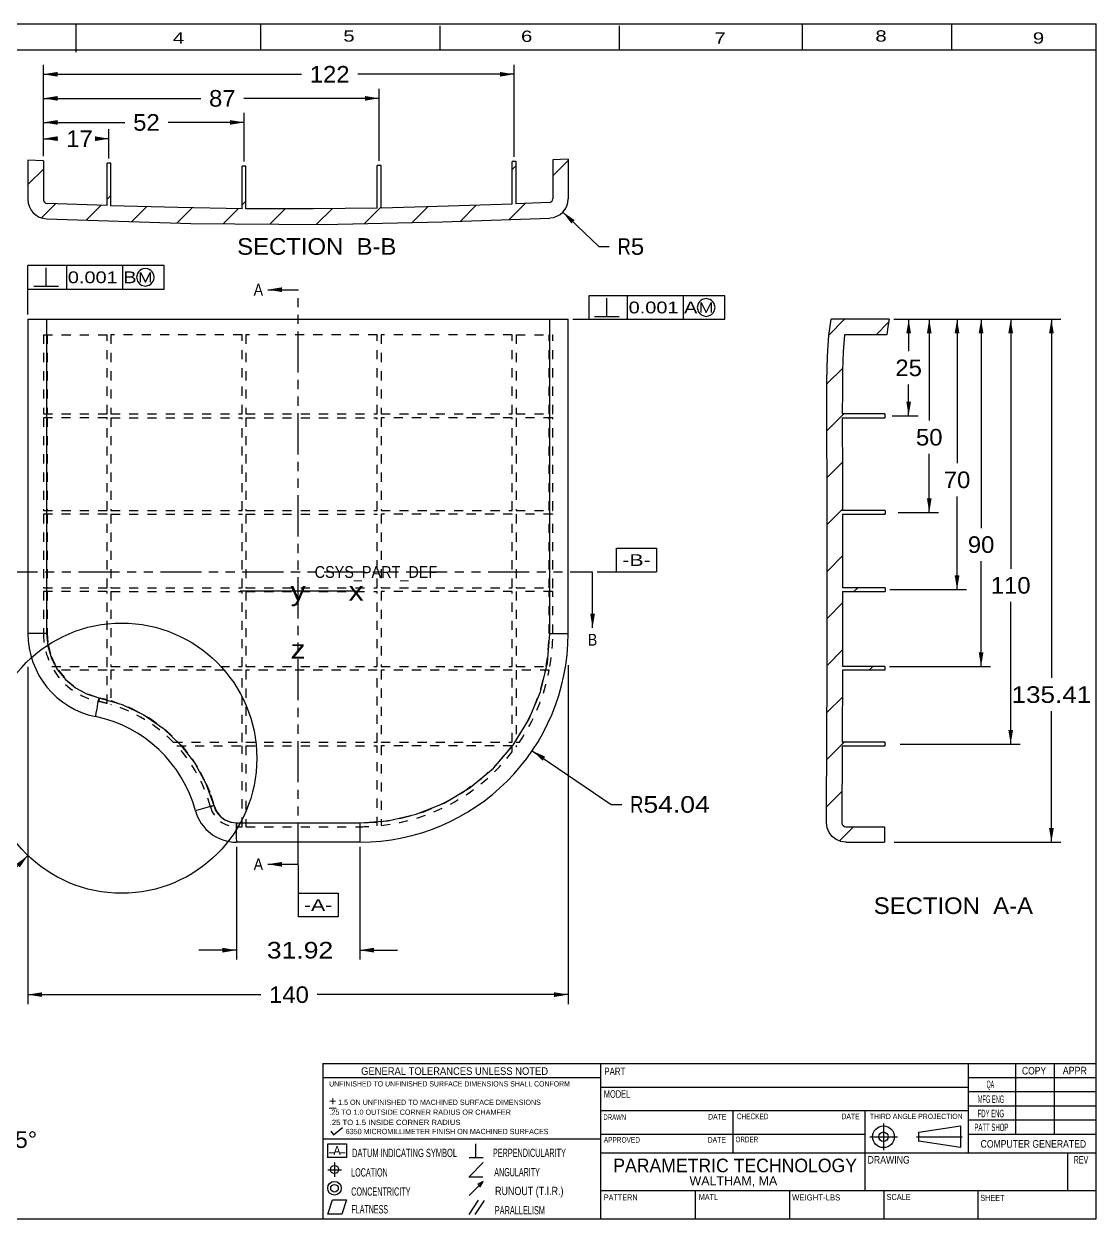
# Model space of a CAD drawing. Extents: x 0.1 to 21.5, y 0.8 to 16.6.
# Drawn here: x 7.28 to 21.51, y 0.75 to 16.59 of the extents above; entities that cross this region are included whole.
import ezdxf
from ezdxf.enums import TextEntityAlignment as Align

# ---------------------------------------------------------------- set-up
doc = ezdxf.new("R2010")
doc.units = 0
doc.header["$LTSCALE"] = 1.21
doc.linetypes.add('HIDDEN', pattern=[0.2, 0.1, -0.1])
doc.linetypes.add('PHANTOM', pattern=[0.8, 0.45, -0.05, 0.1, -0.05, 0.1, -0.05])
doc.layers.get('0').update_dxf_attribs({"linetype": 'CONTINUOUS'})
doc.layers.add('DEFAULT_2', color=7, linetype='HIDDEN')
doc.layers.add('DEFAULT_3', color=7, linetype='PHANTOM')
doc.dimstyles.get("Standard").update_dxf_attribs({"dimtxt": 2.5, "dimasz": 2.5, "dimexe": 1.25, "dimexo": 0.625, "dimtad": 1, "dimcen": 2.5, "dimazin": 3, "dimtfac": 1, "dimtmove": 0, "dimatfit": 3})

# ---------------------------------------------------------------- blocks, each defined once
blk = doc.blocks.new('*TEXT1')
at = {"color": 6, "linetype": 'BYBLOCK'}
blk.add_text('GENERAL TOLERANCES UNLESS NOTED', height=0.1, dxfattribs=at).set_placement((11.757, 2.662), (14.237, 2.662), align=Align.FIT)
blk = doc.blocks.new('*TEXT2')
at = {"color": 6, "linetype": 'BYBLOCK'}
blk.add_text('UNFINISHED TO UNFINISHED SURFACE DIMENSIONS SHALL CONFORM', height=0.07, dxfattribs=at).set_placement((11.334, 2.508), (14.526, 2.508), align=Align.FIT)
blk = doc.blocks.new('*TEXT3')
at = {"color": 6, "linetype": 'BYBLOCK'}
blk.add_text('+', height=0.12, dxfattribs=at).set_placement((11.333, 2.256), (11.429, 2.256), align=Align.FIT)
blk = doc.blocks.new('*TEXT4')
at = {"color": 6, "linetype": 'BYBLOCK'}
blk.add_text('_', height=0.12, dxfattribs=at).set_placement((11.332, 2.249), (11.428, 2.249), align=Align.FIT)
blk = doc.blocks.new('*TEXT5')
at = {"color": 6, "linetype": 'BYBLOCK'}
blk.add_text('1.5 ON UNFINISHED TO MACHINED SURFACE DIMENSIONS', height=0.07, dxfattribs=at).set_placement((11.453, 2.263), (14.141, 2.263), align=Align.FIT)
blk = doc.blocks.new('*TEXT6')
at = {"color": 6, "linetype": 'BYBLOCK'}
blk.add_text('.25 TO 1.0 OUTSIDE CORNER RADIUS OR CHAMFER', height=0.07, dxfattribs=at).set_placement((11.336, 2.132), (13.744, 2.132), align=Align.FIT)
blk = doc.blocks.new('*TEXT7')
at = {"color": 6, "linetype": 'BYBLOCK'}
blk.add_text('.25 TO 1.5 INSIDE CORNER RADIUS', height=0.07, dxfattribs=at).set_placement((11.34, 1.997), (13.076, 1.997), align=Align.FIT)
blk = doc.blocks.new('*TEXT8')
at = {"color": 6, "linetype": 'BYBLOCK'}
blk.add_text('6350 MICROMILLIMETER FINISH ON MACHINED SURFACES', height=0.07, dxfattribs=at).set_placement((11.554, 1.876), (14.242, 1.876), align=Align.FIT)
blk = doc.blocks.new('*TEXT9')
at = {"color": 6, "linetype": 'BYBLOCK'}
blk.add_text('DATUM INDICATING SYMBOL', height=0.11, dxfattribs=at).set_placement((11.637, 1.572), (13.029, 1.572), align=Align.FIT)
blk = doc.blocks.new('*TEXT10')
at = {"color": 6, "linetype": 'BYBLOCK'}
blk.add_text('LOCATION', height=0.11, dxfattribs=at).set_placement((11.626, 1.314), (12.11, 1.314), align=Align.FIT)
blk = doc.blocks.new('*TEXT11')
at = {"color": 6, "linetype": 'BYBLOCK'}
blk.add_text('CONCENTRICITY', height=0.11, dxfattribs=at).set_placement((11.626, 1.06), (12.412, 1.06), align=Align.FIT)
blk = doc.blocks.new('*TEXT12')
at = {"color": 6, "linetype": 'BYBLOCK'}
blk.add_text('FLATNESS', height=0.11, dxfattribs=at).set_placement((11.63, 0.825), (12.114, 0.825), align=Align.FIT)
blk = doc.blocks.new('*TEXT13')
at = {"color": 6, "linetype": 'BYBLOCK'}
blk.add_text('A', height=0.12, dxfattribs=at).set_placement((11.39, 1.599), (11.486, 1.599), align=Align.FIT)
blk = doc.blocks.new('*TEXT14')
at = {"color": 6, "linetype": 'BYBLOCK'}
blk.add_text('-', height=0.12, dxfattribs=at).set_placement((11.318, 1.58), (11.414, 1.58), align=Align.FIT)
blk = doc.blocks.new('*TEXT15')
at = {"color": 6, "linetype": 'BYBLOCK'}
blk.add_text('-', height=0.12, dxfattribs=at).set_placement((11.466, 1.58), (11.562, 1.58), align=Align.FIT)
blk = doc.blocks.new('*TEXT16')
at = {"color": 6, "linetype": 'BYBLOCK'}
blk.add_text('PERPENDICULARITY', height=0.11, dxfattribs=at).set_placement((13.505, 1.573), (14.473, 1.573), align=Align.FIT)
blk = doc.blocks.new('*TEXT17')
at = {"color": 6, "linetype": 'BYBLOCK'}
blk.add_text('ANGULARITY', height=0.11, dxfattribs=at).set_placement((13.523, 1.317), (14.128, 1.317), align=Align.FIT)
blk = doc.blocks.new('*TEXT18')
at = {"color": 6, "linetype": 'BYBLOCK'}
blk.add_text('RUNOUT (T.I.R.)', height=0.11, dxfattribs=at).set_placement((13.534, 1.068), (14.441, 1.068), align=Align.FIT)
blk = doc.blocks.new('*TEXT19')
at = {"color": 6, "linetype": 'BYBLOCK'}
blk.add_text('PARALLELISM', height=0.11, dxfattribs=at).set_placement((13.53, 0.812), (14.196, 0.812), align=Align.FIT)
blk = doc.blocks.new('*TEXT20')
at = {"color": 4, "linetype": 'BYBLOCK'}
blk.add_text('PART', height=0.1, dxfattribs=at).set_placement((14.982, 2.658), (15.262, 2.658), align=Align.FIT)
blk = doc.blocks.new('*TEXT21')
at = {"color": 4, "linetype": 'BYBLOCK'}
blk.add_text('MODEL', height=0.1, dxfattribs=at).set_placement((14.976, 2.358), (15.326, 2.358), align=Align.FIT)
blk = doc.blocks.new('*TEXT22')
at = {"color": 4, "linetype": 'BYBLOCK'}
blk.add_text('DRAWN', height=0.075, dxfattribs=at).set_placement((14.971, 2.063), (15.271, 2.063), align=Align.FIT)
blk = doc.blocks.new('*TEXT23')
at = {"color": 4, "linetype": 'BYBLOCK'}
blk.add_text('DATE', height=0.075, dxfattribs=at).set_placement((16.36, 2.069), (16.6, 2.069), align=Align.FIT)
blk = doc.blocks.new('*TEXT24')
at = {"color": 4, "linetype": 'BYBLOCK'}
blk.add_text('CHECKED', height=0.075, dxfattribs=at).set_placement((16.74, 2.074), (17.16, 2.074), align=Align.FIT)
blk = doc.blocks.new('*TEXT25')
at = {"color": 4, "linetype": 'BYBLOCK'}
blk.add_text('APPROVED', height=0.075, dxfattribs=at).set_placement((14.976, 1.763), (15.456, 1.763), align=Align.FIT)
blk = doc.blocks.new('*TEXT26')
at = {"color": 4, "linetype": 'BYBLOCK'}
blk.add_text('DATE', height=0.075, dxfattribs=at).set_placement((16.354, 1.763), (16.594, 1.763), align=Align.FIT)
blk = doc.blocks.new('*TEXT27')
at = {"color": 4, "linetype": 'BYBLOCK'}
blk.add_text('ORDER', height=0.075, dxfattribs=at).set_placement((16.723, 1.768), (17.023, 1.768), align=Align.FIT)
blk = doc.blocks.new('*TEXT28')
at = {"color": 4, "linetype": 'BYBLOCK'}
blk.add_text('DATE', height=0.075, dxfattribs=at).set_placement((18.129, 2.074), (18.369, 2.074), align=Align.FIT)
blk = doc.blocks.new('*TEXT29')
at = {"color": 4, "linetype": 'BYBLOCK'}
blk.add_text('PATTERN', height=0.08, dxfattribs=at).set_placement((14.976, 0.997), (15.424, 0.997), align=Align.FIT)
blk = doc.blocks.new('*TEXT30')
at = {"color": 4, "linetype": 'BYBLOCK'}
blk.add_text('MATL', height=0.08, dxfattribs=at).set_placement((16.235, 1.003), (16.491, 1.003), align=Align.FIT)
blk = doc.blocks.new('*TEXT31')
at = {"color": 4, "linetype": 'BYBLOCK'}
blk.add_text('WEIGHT-LBS', height=0.08, dxfattribs=at).set_placement((17.472, 0.997), (18.112, 0.997), align=Align.FIT)
blk = doc.blocks.new('*TEXT32')
at = {"color": 4, "linetype": 'BYBLOCK'}
blk.add_text('QA', height=0.1, dxfattribs=at).set_placement((20.053, 2.486), (20.153, 2.486), align=Align.FIT)
blk = doc.blocks.new('*TEXT33')
at = {"color": 4, "linetype": 'BYBLOCK'}
blk.add_text('PATT SHOP', height=0.1, dxfattribs=at).set_placement((19.891, 1.916), (20.341, 1.916), align=Align.FIT)
blk = doc.blocks.new('*TEXT34')
at = {"color": 4, "linetype": 'BYBLOCK'}
blk.add_text('THIRD ANGLE PROJECTION', height=0.07, dxfattribs=at).set_placement((18.503, 2.077), (19.735, 2.077), align=Align.FIT)
blk = doc.blocks.new('*TEXT35')
at = {"color": 4, "linetype": 'BYBLOCK'}
blk.add_text('DRAWING', height=0.1, dxfattribs=at).set_placement((18.474, 1.486), (19.034, 1.486), align=Align.FIT)
blk = doc.blocks.new('*TEXT36')
at = {"color": 4, "linetype": 'BYBLOCK'}
blk.add_text('REV', height=0.1, dxfattribs=at).set_placement((21.207, 1.486), (21.402, 1.486), align=Align.FIT)
blk = doc.blocks.new('*TEXT37')
at = {"color": 4, "linetype": 'BYBLOCK'}
blk.add_text('SCALE', height=0.08, dxfattribs=at).set_placement((18.726, 1.003), (19.046, 1.003), align=Align.FIT)
blk = doc.blocks.new('*TEXT38')
at = {"color": 4, "linetype": 'BYBLOCK'}
blk.add_text('SHEET', height=0.08, dxfattribs=at).set_placement((19.97, 0.991), (20.29, 0.991), align=Align.FIT)
blk = doc.blocks.new('*TEXT39')
at = {"color": 4, "linetype": 'BYBLOCK'}
blk.add_text('MFG ENG', height=0.1, dxfattribs=at).set_placement((19.936, 2.289), (20.286, 2.289), align=Align.FIT)
blk = doc.blocks.new('*TEXT40')
at = {"color": 4, "linetype": 'BYBLOCK'}
blk.add_text('FDY ENG', height=0.1, dxfattribs=at).set_placement((19.934, 2.1), (20.284, 2.1), align=Align.FIT)
blk = doc.blocks.new('*TEXT41')
at = {"color": 4, "linetype": 'BYBLOCK'}
blk.add_text('COPY', height=0.1, dxfattribs=at).set_placement((20.522, 2.667), (20.842, 2.667), align=Align.FIT)
blk = doc.blocks.new('*TEXT42')
at = {"color": 4, "linetype": 'BYBLOCK'}
blk.add_text('APPR', height=0.1, dxfattribs=at).set_placement((21.063, 2.669), (21.383, 2.669), align=Align.FIT)
blk = doc.blocks.new('*TEXT43')
at = {"color": 4, "linetype": 'BYBLOCK'}
blk.add_text('COMPUTER GENERATED', height=0.1, dxfattribs=at).set_placement((19.973, 1.697), (21.373, 1.697), align=Align.FIT)
blk = doc.blocks.new('*TEXT44')
at = {"color": 4, "linetype": 'BYBLOCK'}
blk.add_text('PARAMETRIC TECHNOLOGY', height=0.18, dxfattribs=at).set_placement((15.101, 1.371), (18.334, 1.371), align=Align.FIT)
blk = doc.blocks.new('*TEXT45')
at = {"color": 4, "linetype": 'BYBLOCK'}
blk.add_text('WALTHAM, MA', height=0.12, dxfattribs=at).set_placement((16.113, 1.198), (17.276, 1.198), align=Align.FIT)
blk = doc.blocks.new('*TEXT56')
at = {"color": 2, "linetype": 'BYBLOCK'}
blk.add_text('4', height=0.15, dxfattribs=at).set_placement((9.26, 16.33), (9.41, 16.33), align=Align.FIT)
blk = doc.blocks.new('*TEXT57')
at = {"color": 2, "linetype": 'BYBLOCK'}
blk.add_text('5', height=0.15, dxfattribs=at).set_placement((11.521, 16.357), (11.671, 16.357), align=Align.FIT)
blk = doc.blocks.new('*TEXT58')
at = {"color": 2, "linetype": 'BYBLOCK'}
blk.add_text('6', height=0.15, dxfattribs=at).set_placement((13.878, 16.353), (14.028, 16.353), align=Align.FIT)
blk = doc.blocks.new('*TEXT59')
at = {"color": 2, "linetype": 'BYBLOCK'}
blk.add_text('7', height=0.15, dxfattribs=at).set_placement((16.444, 16.33), (16.594, 16.33), align=Align.FIT)
blk = doc.blocks.new('*TEXT60')
at = {"color": 2, "linetype": 'BYBLOCK'}
blk.add_text('8', height=0.15, dxfattribs=at).set_placement((18.578, 16.357), (18.728, 16.357), align=Align.FIT)
blk = doc.blocks.new('*TEXT61')
at = {"color": 2, "linetype": 'BYBLOCK'}
blk.add_text('9', height=0.15, dxfattribs=at).set_placement((20.666, 16.33), (20.816, 16.33), align=Align.FIT)
blk = doc.blocks.new('*TEXT62')
at = {"color": 2, "linetype": 'BYBLOCK'}
blk.add_text('-A-', height=0.1562, dxfattribs=at).set_placement((10.999, 4.834), (11.374, 4.834), align=Align.FIT)
blk = doc.blocks.new('*TEXT63')
at = {"linetype": 'BYBLOCK'}
blk.add_text('x', height=0.249, dxfattribs=at).set_placement((11.592, 8.948), (11.791, 8.948), align=Align.FIT)
blk = doc.blocks.new('*TEXT64')
at = {"linetype": 'BYBLOCK'}
blk.add_text('y', height=0.249, dxfattribs=at).set_placement((10.822, 8.948), (11.021, 8.948), align=Align.FIT)
blk = doc.blocks.new('*TEXT65')
at = {"linetype": 'BYBLOCK'}
blk.add_text('z', height=0.249, dxfattribs=at).set_placement((10.822, 8.178), (11.021, 8.178), align=Align.FIT)
blk = doc.blocks.new('*TEXT66')
at = {"linetype": 'BYBLOCK'}
blk.add_text('CSYS_PART_DEF', height=0.15625, dxfattribs=at).set_placement((11.141, 9.249), (12.766, 9.249), align=Align.FIT)
blk = doc.blocks.new('*TEXT67')
at = {"color": 2, "linetype": 'BYBLOCK'}
blk.add_text('-B-', height=0.1562, dxfattribs=at).set_placement((15.222, 9.407), (15.597, 9.407), align=Align.FIT)
blk = doc.blocks.new('*TEXT69')
at = {"linetype": 'BYBLOCK'}
blk.add_text('B', height=0.156, dxfattribs=at).set_placement((14.764, 8.351), (14.889, 8.351), align=Align.FIT)
blk = doc.blocks.new('*TEXT70')
at = {"linetype": 'BYBLOCK'}
blk.add_text('A', height=0.156, dxfattribs=at).set_placement((10.332, 5.375), (10.457, 5.375), align=Align.FIT)
blk = doc.blocks.new('*TEXT71')
at = {"linetype": 'BYBLOCK'}
blk.add_text('A', height=0.156, dxfattribs=at).set_placement((10.332, 12.991), (10.457, 12.991), align=Align.FIT)
blk = doc.blocks.new('*D71')
at = {"color": 2, "linetype": 'BYBLOCK'}
for p, q in [((14.504, 8.094), (14.504, 3.6)), ((7.339, 8.07), (7.339, 3.6)), ((7.339, 3.725), (10.426, 3.725)), ((14.504, 3.725), (11.174, 3.725))]:
    blk.add_line(p, q, dxfattribs=at)
for points in [[(7.526, 3.694), (7.526, 3.757), (7.339, 3.725)], [(14.316, 3.757), (14.316, 3.694), (14.504, 3.725)]]:
    blk.add_solid(points, dxfattribs=at)
blk.add_text('140', height=0.22, dxfattribs=at).set_placement((10.536, 3.615), (11.064, 3.615), align=Align.FIT)
blk = doc.blocks.new('*D72')
at = {"color": 2, "linetype": 'BYBLOCK'}
for p, q in [((19.836, 12.676), (21.037, 12.676)), ((20.912, 12.676), (20.912, 7.922)), ((20.912, 5.746), (20.912, 7.482)), ((18.826, 5.746), (21.037, 5.746))]:
    blk.add_line(p, q, dxfattribs=at)
for points in [[(20.881, 12.489), (20.944, 12.489), (20.912, 12.676)], [(20.944, 5.933), (20.881, 5.933), (20.912, 5.746)]]:
    blk.add_solid(points, dxfattribs=at)
blk.add_text('135.41', height=0.22, dxfattribs=at).set_placement((20.384, 7.592), (21.44, 7.592), align=Align.FIT)
blk = doc.blocks.new('*D73')
at = {"color": 2, "linetype": 'BYBLOCK'}
for p, q in [((14.433, 14.098), (14.909, 13.641)), ((14.909, 13.641), (15.049, 13.641))]:
    blk.add_line(p, q, dxfattribs=at)
blk.add_solid([(14.546, 13.945), (14.59, 13.99), (14.433, 14.098)], dxfattribs=at)
for s, p, p2 in [('R', (15.159, 13.531), (15.335, 13.531)), ('5', (15.335, 13.531), (15.511, 13.531))]:
    blk.add_text(s, height=0.22, dxfattribs=at).set_placement(p, p2, align=Align.FIT)
blk = doc.blocks.new('*D74')
at = {"color": 2, "linetype": 'BYBLOCK'}
for p, q in [((18.981, 12.676), (19.144, 12.676)), ((19.019, 12.676), (19.019, 12.253)), ((19.019, 11.397), (19.019, 11.813)), ((18.801, 11.397), (19.144, 11.397))]:
    blk.add_line(p, q, dxfattribs=at)
for points in [[(18.988, 12.489), (19.05, 12.489), (19.019, 12.676)], [(19.05, 11.584), (18.988, 11.584), (19.019, 11.397)]]:
    blk.add_solid(points, dxfattribs=at)
blk.add_text('25', height=0.22, dxfattribs=at).set_placement((18.843, 11.923), (19.195, 11.923), align=Align.FIT)
blk = doc.blocks.new('*D75')
at = {"color": 2, "linetype": 'BYBLOCK'}
for p, q in [((18.98, 12.676), (19.417, 12.676)), ((19.292, 12.676), (19.292, 11.333)), ((19.292, 10.117), (19.292, 10.893)), ((18.882, 10.117), (19.417, 10.117))]:
    blk.add_line(p, q, dxfattribs=at)
for points in [[(19.261, 12.489), (19.324, 12.489), (19.292, 12.676)], [(19.324, 10.305), (19.261, 10.305), (19.292, 10.117)]]:
    blk.add_solid(points, dxfattribs=at)
blk.add_text('50', height=0.22, dxfattribs=at).set_placement((19.116, 11.003), (19.468, 11.003), align=Align.FIT)
blk = doc.blocks.new('*D76')
at = {"color": 2, "linetype": 'BYBLOCK'}
for p, q in [((18.957, 12.676), (20.497, 12.676)), ((20.372, 12.676), (20.372, 9.37)), ((20.372, 7.047), (20.372, 8.93)), ((18.908, 7.047), (20.497, 7.047))]:
    blk.add_line(p, q, dxfattribs=at)
for points in [[(20.341, 12.489), (20.404, 12.489), (20.372, 12.676)], [(20.404, 7.234), (20.341, 7.234), (20.372, 7.047)]]:
    blk.add_solid(points, dxfattribs=at)
blk.add_text('110', height=0.22, dxfattribs=at).set_placement((20.108, 9.04), (20.636, 9.04), align=Align.FIT)
blk = doc.blocks.new('*D77')
at = {"color": 2, "linetype": 'BYBLOCK'}
for p, q in [((14.026, 6.958), (15.075, 6.246)), ((15.075, 6.246), (15.215, 6.246))]:
    blk.add_line(p, q, dxfattribs=at)
blk.add_solid([(14.164, 6.827), (14.199, 6.879), (14.026, 6.958)], dxfattribs=at)
for s, p, p2 in [('R', (15.325, 6.136), (15.501, 6.136)), ('54.04', (15.501, 6.136), (16.381, 6.136))]:
    blk.add_text(s, height=0.22, dxfattribs=at).set_placement(p, p2, align=Align.FIT)
blk = doc.blocks.new('*D78')
at = {"color": 2, "linetype": 'BYBLOCK'}
for p, q in [((10.104, 5.683), (10.104, 4.189)), ((11.738, 5.683), (11.738, 4.189)), ((10.104, 4.314), (9.604, 4.314)), ((11.738, 4.314), (12.238, 4.314))]:
    blk.add_line(p, q, dxfattribs=at)
for points in [[(9.917, 4.346), (9.917, 4.283), (10.104, 4.314)], [(11.926, 4.283), (11.926, 4.346), (11.738, 4.314)]]:
    blk.add_solid(points, dxfattribs=at)
blk.add_text('31.92', height=0.22, dxfattribs=at).set_placement((10.507, 4.204), (11.387, 4.204), align=Align.FIT)
blk = doc.blocks.new('*D82')
at = {"color": 2, "linetype": 'BYBLOCK'}
for p, q in [((18.822, 12.676), (19.786, 12.676)), ((19.661, 12.676), (19.661, 10.769)), ((19.661, 9.094), (19.661, 10.329)), ((18.769, 9.094), (19.786, 9.094))]:
    blk.add_line(p, q, dxfattribs=at)
for points in [[(19.629, 12.489), (19.692, 12.489), (19.661, 12.676)], [(19.692, 9.281), (19.629, 9.281), (19.661, 9.094)]]:
    blk.add_solid(points, dxfattribs=at)
blk.add_text('70', height=0.22, dxfattribs=at).set_placement((19.485, 10.439), (19.837, 10.439), align=Align.FIT)
blk = doc.blocks.new('*D83')
at = {"color": 2, "linetype": 'BYBLOCK'}
for p, q in [((18.822, 12.676), (20.105, 12.676)), ((19.98, 12.676), (19.98, 9.91)), ((19.98, 8.075), (19.98, 9.47)), ((18.767, 8.075), (20.105, 8.075))]:
    blk.add_line(p, q, dxfattribs=at)
for points in [[(19.948, 12.489), (20.011, 12.489), (19.98, 12.676)], [(20.011, 8.262), (19.948, 8.262), (19.98, 8.075)]]:
    blk.add_solid(points, dxfattribs=at)
blk.add_text('90', height=0.22, dxfattribs=at).set_placement((19.804, 9.58), (20.156, 9.58), align=Align.FIT)
blk = doc.blocks.new('*D84')
at = {"color": 2, "linetype": 'BYBLOCK'}
for p, q in [((7.543, 14.84), (7.543, 15.195)), ((7.543, 15.07), (7.736, 15.07)), ((8.413, 15.07), (8.308, 15.07)), ((8.413, 14.808), (8.413, 15.195))]:
    blk.add_line(p, q, dxfattribs=at)
for points in [[(7.731, 15.039), (7.731, 15.102), (7.543, 15.07)], [(8.226, 15.102), (8.226, 15.039), (8.413, 15.07)]]:
    blk.add_solid(points, dxfattribs=at)
blk.add_text('17', height=0.22, dxfattribs=at).set_placement((7.846, 14.96), (8.198, 14.96), align=Align.FIT)
blk = doc.blocks.new('*D85')
at = {"color": 2, "linetype": 'BYBLOCK'}
for p, q in [((7.543, 14.84), (7.543, 15.411)), ((10.205, 14.767), (10.205, 15.411)), ((7.543, 15.286), (8.624, 15.286)), ((10.205, 15.286), (9.196, 15.286))]:
    blk.add_line(p, q, dxfattribs=at)
for points in [[(7.731, 15.255), (7.731, 15.317), (7.543, 15.286)], [(10.017, 15.317), (10.017, 15.255), (10.205, 15.286)]]:
    blk.add_solid(points, dxfattribs=at)
blk.add_text('52', height=0.22, dxfattribs=at).set_placement((8.734, 15.176), (9.086, 15.176), align=Align.FIT)
blk = doc.blocks.new('*D86')
at = {"color": 2, "linetype": 'BYBLOCK'}
for p, q in [((7.543, 14.84), (7.543, 15.73)), ((11.996, 14.776), (11.996, 15.73)), ((7.543, 15.605), (9.63, 15.605)), ((11.996, 15.605), (10.202, 15.605))]:
    blk.add_line(p, q, dxfattribs=at)
for points in [[(7.731, 15.574), (7.731, 15.636), (7.543, 15.605)], [(11.808, 15.636), (11.808, 15.574), (11.996, 15.605)]]:
    blk.add_solid(points, dxfattribs=at)
blk.add_text('87', height=0.22, dxfattribs=at).set_placement((9.74, 15.495), (10.092, 15.495), align=Align.FIT)
blk = doc.blocks.new('*D87')
at = {"color": 2, "linetype": 'BYBLOCK'}
for p, q in [((7.543, 14.84), (7.543, 16.049)), ((13.787, 14.83), (13.787, 16.049)), ((7.543, 15.924), (10.966, 15.924)), ((13.787, 15.924), (11.714, 15.924))]:
    blk.add_line(p, q, dxfattribs=at)
for points in [[(7.731, 15.893), (7.731, 15.955), (7.543, 15.924)], [(13.6, 15.955), (13.6, 15.893), (13.787, 15.924)]]:
    blk.add_solid(points, dxfattribs=at)
blk.add_text('122', height=0.22, dxfattribs=at).set_placement((11.076, 15.814), (11.604, 15.814), align=Align.FIT)
blk = doc.blocks.new('*TEXT95')
at = {"color": 4, "linetype": 'BYBLOCK'}
blk.add_text('3. DRAFT ALL WALLS AS APPROPRIATE 5%%d', height=0.22, dxfattribs=at).set_placement((1.154, 1.693), (7.46, 1.693), align=Align.FIT)
blk = doc.blocks.new('*TEXT98')
at = {"color": 2, "linetype": 'BYBLOCK'}
for p, q in [((15.017, 12.715), (15.017, 12.956)), ((14.854, 12.715), (15.18, 12.715))]:
    blk.add_line(p, q, dxfattribs=at)
blk.add_text(' 0.001 A', height=0.1562, dxfattribs=at).set_placement((15.232, 12.755), (16.216, 12.755), align=Align.FIT)
blk = doc.blocks.new('*TEXT99')
at = {"color": 2, "linetype": 'BYBLOCK'}
for p, q in [((7.579, 13.116), (7.579, 13.357)), ((7.417, 13.116), (7.742, 13.116))]:
    blk.add_line(p, q, dxfattribs=at)
blk.add_text(' 0.001 B', height=0.1562, dxfattribs=at).set_placement((7.794, 13.155), (8.779, 13.155), align=Align.FIT)
blk = doc.blocks.new('*TEXT100')
at = {"color": 2, "linetype": 'BYBLOCK'}
blk.add_text('SECTION  ', height=0.22, dxfattribs=at).set_placement((10.113, 13.532), (11.697, 13.532), align=Align.FIT)
blk = doc.blocks.new('*TEXT101')
at = {"color": 2, "linetype": 'BYBLOCK'}
blk.add_text('B-B', height=0.22, dxfattribs=at).set_placement((11.697, 13.532), (12.225, 13.532), align=Align.FIT)
blk = doc.blocks.new('*TEXT102')
at = {"color": 2, "linetype": 'BYBLOCK'}
blk.add_text('SECTION  ', height=0.22, dxfattribs=at).set_placement((18.556, 4.794), (20.14, 4.794), align=Align.FIT)
blk = doc.blocks.new('*TEXT103')
at = {"color": 2, "linetype": 'BYBLOCK'}
blk.add_text('A-A', height=0.22, dxfattribs=at).set_placement((20.14, 4.794), (20.668, 4.794), align=Align.FIT)

msp = doc.modelspace()

# ---------------------------------------------------------------- linework, layer by layer
for p, q in [((0.093, 16.592), (21.505, 16.592)), ((7.977, 16.219), (7.977, 16.592)), ((10.426, 16.242), (10.426, 16.592)), ((12.805, 16.242), (12.805, 16.568)), ((15.184, 16.242), (15.184, 16.568)), ((17.61, 16.242), (17.61, 16.592)), ((19.593, 16.242), (19.593, 16.592)), ((21.5, 16.592), (21.5, 0.75)), ((0.093, 16.25), (21.5, 16.25)), ((7.339, 14.786), (7.339, 14.264)), ((7.543, 14.777), (7.339, 14.786)), ((7.543, 14.777), (7.543, 14.264)), ((8.388, 14.183), (8.388, 14.746)), ((8.439, 14.745), (8.388, 14.746)), ((8.439, 14.182), (8.439, 14.745)), ((13.813, 14.769), (13.762, 14.767)), ((13.762, 14.204), (13.762, 14.767)), ((13.813, 14.206), (13.813, 14.769)), ((14.504, 14.797), (14.299, 14.788)), ((14.299, 14.788), (14.299, 14.275)), ((14.504, 14.797), (14.504, 14.275)), ((10.23, 14.704), (10.179, 14.705)), ((10.179, 14.142), (10.179, 14.705)), ((10.23, 14.141), (10.23, 14.704)), ((12.022, 14.714), (11.97, 14.713)), ((11.97, 14.15), (11.97, 14.713)), ((12.022, 14.151), (12.022, 14.714)), ((14.25, 14.224), (13.813, 14.206)), ((10.519, 13.069), (10.921, 13.069)), ((7.339, 12.676), (7.339, 8.512)), ((7.339, 12.676), (14.504, 12.676)), ((7.585, 12.676), (7.584, 8.512)), ((14.259, 12.247), (14.259, 12.676)), ((14.504, 8.512), (14.504, 12.676)), ((18.76, 12.676), (17.992, 12.676)), ((18.73, 12.472), (18.169, 12.472)), ((14.259, 8.512), (14.259, 12.247)), ((18.702, 11.422), (18.139, 11.422)), ((18.702, 11.422), (18.702, 11.371)), ((18.139, 11.371), (18.141, 10.593)), ((18.139, 11.371), (18.702, 11.371)), ((18.141, 10.593), (18.143, 10.143)), ((18.706, 10.143), (18.143, 10.143)), ((18.706, 10.143), (18.706, 10.092)), ((18.143, 10.092), (18.143, 9.119)), ((18.143, 10.092), (18.706, 10.092)), ((14.827, 8.585), (14.827, 9.329)), ((18.143, 9.068), (18.142, 8.075)), ((18.706, 9.119), (18.143, 9.119)), ((18.143, 9.068), (18.706, 9.068)), ((18.706, 9.119), (18.706, 9.068)), ((7.35, 8.512), (7.339, 8.512)), ((7.584, 8.512), (7.35, 8.512)), ((18.142, 8.024), (18.139, 7.072)), ((18.705, 8.075), (18.142, 8.075)), ((18.705, 8.024), (18.142, 8.024)), ((18.705, 8.075), (18.705, 8.024)), ((8.279, 7.661), (8.263, 7.583)), ((18.138, 7.021), (18.134, 6.002)), ((18.138, 7.021), (18.701, 7.021)), ((18.702, 7.072), (18.139, 7.072)), ((18.702, 7.072), (18.701, 7.021)), ((9.728, 6.209), (9.607, 6.175)), ((9.804, 6.23), (9.728, 6.209)), ((10.101, 6.002), (11.742, 6.002)), ((10.101, 6.002), (10.102, 5.852)), ((18.185, 5.951), (18.697, 5.951)), ((18.697, 5.951), (18.698, 5.746)), ((11.738, 5.746), (10.104, 5.746)), ((18.185, 5.746), (18.698, 5.746)), ((10.519, 5.453), (10.921, 5.453)), ((11.25, 2.812), (21.5, 2.812)), ((11.25, 2.812), (11.25, 0.75)), ((14.938, 0.75), (14.938, 2.812)), ((19.812, 1.625), (19.812, 2.812)), ((20.438, 2.812), (20.438, 1.875)), ((20.95, 2.813), (20.95, 1.876)), ((11.25, 2.625), (14.938, 2.625)), ((19.812, 2.625), (21.5, 2.625)), ((14.938, 2.5), (19.812, 2.5)), ((21.5, 2.438), (19.812, 2.438)), ((19.812, 2.25), (21.5, 2.25)), ((14.938, 2.188), (19.812, 2.188)), ((16.686, 2.188), (16.686, 1.624)), ((18.438, 2.188), (18.438, 1.125)), ((21.5, 2.062), (19.812, 2.062)), ((11.355, 1.914), (11.389, 1.865)), ((11.389, 1.865), (11.509, 1.963)), ((18.684, 2.019), (18.684, 1.663)), ((19.155, 1.904), (19.707, 1.988)), ((19.155, 1.78), (19.155, 1.904)), ((19.708, 1.986), (19.708, 1.697)), ((11.25, 1.812), (14.938, 1.812)), ((11.314, 1.749), (11.562, 1.749)), ((11.314, 1.561), (11.314, 1.749)), ((11.562, 1.749), (11.562, 1.565)), ((13.278, 1.562), (13.278, 1.747)), ((14.938, 1.875), (18.438, 1.875)), ((18.502, 1.841), (18.869, 1.841)), ((19.121, 1.841), (19.73, 1.841)), ((19.708, 1.697), (19.155, 1.781)), ((19.812, 1.875), (21.5, 1.875)), ((21.5, 1.625), (14.938, 1.625)), ((21.125, 1.625), (21.125, 1.125)), ((11.562, 1.565), (11.314, 1.565)), ((11.404, 1.501), (11.404, 1.309)), ((13.189, 1.566), (13.374, 1.566)), ((13.189, 1.31), (13.374, 1.502)), ((11.314, 1.403), (11.498, 1.403)), ((13.185, 1.31), (13.37, 1.31)), ((13.189, 1.061), (13.374, 1.249)), ((13.374, 1.249), (13.303, 1.214)), ((13.303, 1.214), (13.338, 1.178)), ((13.338, 1.178), (13.374, 1.249)), ((21.5, 1.125), (14.938, 1.125)), ((16.188, 1.125), (16.188, 0.75)), ((17.438, 1.125), (17.438, 0.75)), ((18.688, 1.125), (18.688, 0.75)), ((19.938, 1.125), (19.938, 0.75)), ((11.314, 0.817), (11.378, 1.005)), ((11.378, 1.005), (11.562, 1.005)), ((11.562, 1.005), (11.502, 0.817)), ((13.189, 0.812), (13.313, 1)), ((13.271, 0.812), (13.395, 0.997)), ((11.502, 0.817), (11.314, 0.817)), ((21.5, 0.75), (0.093, 0.75))]:
    msp.add_line(p, q)
at = {"color": 2}
for p, q in [((14.504, 14.783), (14.299, 14.578)), ((7.543, 14.667), (7.339, 14.463)), ((13.813, 14.715), (13.762, 14.663)), ((8.439, 14.319), (8.388, 14.267)), ((7.706, 14.208), (7.518, 14.02)), ((8.307, 14.186), (8.112, 13.991)), ((8.911, 14.168), (8.715, 13.973)), ((9.518, 14.153), (9.318, 13.954)), ((10.13, 14.143), (9.932, 13.945)), ((10.23, 14.243), (10.179, 14.192)), ((10.749, 14.14), (10.55, 13.94)), ((11.374, 14.142), (11.167, 13.936)), ((12.022, 14.168), (11.8, 13.946)), ((12.643, 14.167), (12.435, 13.959)), ((13.285, 14.187), (13.074, 13.976)), ((13.931, 14.211), (13.72, 13.999)), ((7.339, 12.739), (7.339, 13.39)), ((9.143, 13.39), (7.339, 13.39)), ((7.853, 13.077), (7.853, 13.39)), ((8.595, 13.077), (8.595, 13.39)), ((9.143, 13.077), (9.143, 13.39)), ((7.339, 13.077), (9.143, 13.077)), ((14.776, 12.989), (14.776, 12.676)), ((16.581, 12.989), (14.776, 12.989)), ((15.29, 12.676), (15.29, 12.989)), ((16.033, 12.676), (16.033, 12.989)), ((16.581, 12.676), (16.581, 12.989)), ((14.566, 12.676), (16.581, 12.676)), ((17.963, 12.471), (18.169, 12.676)), ((18.586, 12.472), (18.753, 12.639)), ((17.936, 11.821), (18.144, 12.03)), ((17.934, 11.198), (18.159, 11.422)), ((17.937, 10.578), (18.141, 10.782)), ((17.938, 9.957), (18.143, 10.161)), ((18.695, 10.092), (18.706, 10.102)), ((15.144, 9.641), (15.676, 9.641)), ((15.144, 9.329), (15.144, 9.641)), ((15.676, 9.641), (15.676, 9.329)), ((17.939, 9.335), (18.143, 9.54)), ((14.889, 9.329), (15.676, 9.329)), ((11.691, 9.073), (10.151, 9.073)), ((18.294, 9.068), (18.345, 9.119)), ((17.938, 8.712), (18.143, 8.917)), ((17.937, 8.089), (18.142, 8.294)), ((18.494, 8.024), (18.545, 8.075)), ((17.935, 7.465), (18.141, 7.67)), ((17.933, 6.84), (18.165, 7.072)), ((17.93, 6.215), (18.136, 6.421)), ((18.1, 5.763), (18.288, 5.951)), ((7.339, 5.57), (6.59, 4.795)), ((10.921, 5.444), (10.921, 4.756)), ((10.921, 5.069), (11.452, 5.069)), ((11.452, 5.069), (11.452, 4.756)), ((11.452, 4.756), (10.921, 4.756))]:
    msp.add_line(p, q, dxfattribs=at)
for points in [[(8.388, 14.183), (7.993, 14.197), (7.592, 14.213)], [(10.179, 14.142), (9.326, 14.157), (8.439, 14.182)], [(11.97, 14.15), (11.121, 14.139), (10.23, 14.141)], [(13.762, 14.204), (12.918, 14.174), (12.022, 14.151)], [(7.584, 14.008), (9.499, 13.948), (11.25, 13.935), (12.837, 13.967), (14.259, 14.019)], [(17.929, 6.002), (17.935, 7.237), (17.937, 7.842), (17.938, 8.435), (17.939, 9.012), (17.939, 9.567), (17.938, 10.097), (17.937, 10.597), (17.935, 11.061), (17.934, 11.479), (17.936, 11.855), (17.944, 12.186), (17.962, 12.463), (17.992, 12.676)], [(18.76, 12.676), (18.743, 12.576), (18.73, 12.472)], [(18.169, 12.472), (18.152, 12.246), (18.143, 11.997), (18.14, 11.725), (18.139, 11.422)], [(7.584, 8.512), (7.601, 8.345), (7.649, 8.182), (7.729, 8.032), (7.836, 7.9), (7.967, 7.792), (8.116, 7.711), (8.279, 7.661)], [(11.742, 6.002), (12.113, 6.03), (12.488, 6.115), (12.857, 6.262), (13.203, 6.469), (13.511, 6.727), (13.773, 7.03), (13.983, 7.371), (14.136, 7.74), (14.228, 8.124), (14.259, 8.512)], [(14.259, 8.512), (14.492, 8.512), (14.504, 8.512)], [(8.279, 7.661), (8.586, 7.571), (8.875, 7.434), (9.137, 7.253), (9.363, 7.038), (9.551, 6.793), (9.699, 6.522), (9.804, 6.23)], [(8.263, 7.583), (8.25, 7.514), (8.24, 7.458), (8.235, 7.422), (8.236, 7.409)], [(9.804, 6.23), (9.828, 6.167), (9.865, 6.112), (9.914, 6.066), (9.971, 6.031), (10.035, 6.009), (10.101, 6.002)], [(9.607, 6.175), (9.573, 6.165), (9.561, 6.161)], [(11.742, 6.002), (11.742, 5.923), (11.741, 5.852), (11.74, 5.795), (11.739, 5.759), (11.738, 5.746)], [(18.185, 5.746), (18.12, 5.755), (18.057, 5.781), (18.004, 5.821), (17.964, 5.874), (17.938, 5.936), (17.929, 6.002)], [(18.134, 6.002), (18.138, 5.982), (18.149, 5.966), (18.166, 5.955), (18.185, 5.951)], [(10.102, 5.852), (10.102, 5.795), (10.103, 5.759), (10.104, 5.746)]]:
    msp.add_lwpolyline(points)
at = {"color": 2, "linetype": 'BYBLOCK'}
for points in [[(8.779, 13.233), (8.785, 13.201), (8.792, 13.181), (8.805, 13.162), (8.824, 13.142), (8.844, 13.129), (8.863, 13.123), (8.896, 13.116), (8.928, 13.123), (8.948, 13.129), (8.967, 13.142), (8.987, 13.162), (9, 13.181), (9.006, 13.201), (9.013, 13.233), (9.006, 13.266), (9, 13.285), (8.987, 13.305), (8.967, 13.324), (8.948, 13.337), (8.928, 13.344), (8.896, 13.35), (8.863, 13.344), (8.844, 13.337), (8.824, 13.324), (8.805, 13.305), (8.792, 13.285), (8.785, 13.266), (8.779, 13.233)], [(8.831, 13.168), (8.831, 13.298), (8.896, 13.168), (8.961, 13.298), (8.961, 13.168)], [(16.216, 12.833), (16.223, 12.8), (16.229, 12.781), (16.242, 12.761), (16.262, 12.742), (16.281, 12.729), (16.301, 12.722), (16.333, 12.715), (16.366, 12.722), (16.385, 12.729), (16.405, 12.742), (16.425, 12.761), (16.438, 12.781), (16.444, 12.8), (16.451, 12.833), (16.444, 12.865), (16.438, 12.885), (16.425, 12.904), (16.405, 12.924), (16.385, 12.937), (16.366, 12.943), (16.333, 12.95), (16.301, 12.943), (16.281, 12.937), (16.262, 12.924), (16.242, 12.904), (16.229, 12.885), (16.223, 12.865), (16.216, 12.833)], [(16.268, 12.768), (16.268, 12.898), (16.333, 12.768), (16.398, 12.898), (16.398, 12.768)]]:
    msp.add_lwpolyline(points, dxfattribs=at)
at = {"color": 2}
msp.add_circle((8.582, 6.859), 1.791, dxfattribs=at)
for centre, radius in [((18.685, 1.842), 0.144), ((18.685, 1.842), 0.0629), ((11.404, 1.407), 0.0538), ((11.404, 1.159), 0.0905), ((11.404, 1.159), 0.0506)]:
    msp.add_circle(centre, radius)
for centre, radius, start, end in [((7.594, 14.264), 0.256, 180, 267.7351), ((7.594, 14.264), 0.0512, 180, 267.7351), ((14.248, 14.275), 0.0512, 272.3883, 360), ((14.248, 14.275), 0.256, 272.3883, 360), ((8.464, 8.512), 1.126, 180, 258.2666), ((11.738, 8.512), 2.766, 270, 360), ((7.882, 5.706), 1.74, 15.1886, 78.2666), ((10.104, 6.309), 0.563, 195.1886, 270)]:
    msp.add_arc(centre, radius, start, end)
at = {"linetype": 'BYBLOCK'}
for points in [[(10.707, 13.038), (10.707, 13.1), (10.519, 13.069)], [(14.858, 8.773), (14.795, 8.773), (14.827, 8.585)], [(10.707, 5.421), (10.707, 5.484), (10.519, 5.453)]]:
    msp.add_solid(points, dxfattribs=at)
at = {"color": 2, "linetype": 'BYBLOCK'}
msp.add_solid([(7.186, 5.457), (7.231, 5.414), (7.339, 5.57)], dxfattribs=at)
at = {"layer": 'DEFAULT_2'}
for p, q in [((7.543, 12.472), (7.543, 11.422)), ((7.543, 12.472), (8.388, 12.472)), ((7.592, 12.472), (7.592, 11.422)), ((8.388, 11.422), (8.388, 12.472)), ((8.439, 12.472), (8.439, 11.422)), ((10.179, 12.472), (8.439, 12.472)), ((10.179, 11.422), (10.179, 12.472)), ((10.23, 12.472), (10.23, 11.422)), ((11.97, 12.472), (10.23, 12.472)), ((11.97, 11.422), (11.97, 12.472)), ((12.022, 12.472), (12.022, 11.422)), ((13.762, 12.472), (12.022, 12.472)), ((13.762, 11.422), (13.762, 12.472)), ((13.813, 12.472), (13.813, 11.422)), ((13.813, 12.472), (14.299, 12.472)), ((14.25, 11.422), (14.25, 12.472)), ((14.299, 11.422), (14.299, 12.472)), ((7.543, 11.422), (8.388, 11.422)), ((8.439, 11.422), (10.179, 11.422)), ((10.23, 11.422), (11.97, 11.422)), ((12.022, 11.422), (13.762, 11.422)), ((13.813, 11.422), (14.299, 11.422)), ((7.543, 11.371), (7.543, 10.143)), ((8.388, 11.371), (7.543, 11.371)), ((7.592, 11.371), (7.592, 10.143)), ((8.388, 10.143), (8.388, 11.371)), ((8.439, 11.371), (8.439, 10.143)), ((8.439, 11.371), (10.179, 11.371)), ((10.179, 10.143), (10.179, 11.371)), ((10.23, 11.371), (10.23, 10.143)), ((10.23, 11.371), (11.97, 11.371)), ((11.97, 10.143), (11.97, 11.371)), ((12.022, 11.371), (12.022, 10.143)), ((13.762, 11.371), (12.022, 11.371)), ((13.762, 10.143), (13.762, 11.371)), ((14.299, 11.371), (13.813, 11.371)), ((13.813, 11.371), (13.813, 10.143)), ((14.25, 10.143), (14.25, 11.371)), ((14.299, 10.143), (14.299, 11.371)), ((7.543, 10.143), (8.388, 10.143)), ((8.439, 10.143), (10.179, 10.143)), ((10.23, 10.143), (11.97, 10.143)), ((12.022, 10.143), (13.762, 10.143)), ((13.813, 10.143), (14.299, 10.143)), ((7.543, 10.092), (7.543, 9.119)), ((8.388, 10.092), (7.543, 10.092)), ((7.592, 10.092), (7.592, 9.119)), ((8.388, 9.119), (8.388, 10.092)), ((8.439, 10.092), (8.439, 9.119)), ((8.439, 10.092), (10.179, 10.092)), ((10.179, 9.119), (10.179, 10.092)), ((10.23, 10.092), (10.23, 9.119)), ((10.23, 10.092), (11.97, 10.092)), ((11.97, 9.119), (11.97, 10.092)), ((12.022, 10.092), (12.022, 9.119)), ((13.762, 10.092), (12.022, 10.092)), ((13.762, 9.119), (13.762, 10.092)), ((14.299, 10.092), (13.813, 10.092)), ((13.813, 10.092), (13.813, 9.119)), ((14.25, 9.119), (14.25, 10.092)), ((14.299, 9.119), (14.299, 10.092)), ((7.543, 9.119), (8.388, 9.119)), ((7.543, 9.068), (7.543, 8.512)), ((8.388, 9.068), (7.543, 9.068)), ((7.592, 9.068), (7.592, 8.512)), ((8.388, 8.075), (8.388, 9.068)), ((8.439, 9.119), (10.179, 9.119)), ((8.439, 9.068), (8.439, 8.075)), ((8.439, 9.068), (10.179, 9.068)), ((10.179, 8.075), (10.179, 9.068)), ((10.23, 9.119), (11.97, 9.119)), ((10.23, 9.068), (10.23, 8.075)), ((10.23, 9.068), (11.97, 9.068)), ((11.97, 8.075), (11.97, 9.068)), ((12.022, 9.119), (13.762, 9.119)), ((13.762, 9.068), (12.022, 9.068)), ((12.022, 9.068), (12.022, 8.075)), ((13.762, 8.075), (13.762, 9.068)), ((13.813, 9.119), (14.299, 9.119)), ((14.299, 9.068), (13.813, 9.068)), ((13.813, 9.068), (13.813, 8.075)), ((14.25, 8.512), (14.25, 9.068)), ((14.299, 8.512), (14.299, 9.068)), ((7.547, 8.512), (7.543, 8.512)), ((7.592, 8.512), (7.584, 8.512)), ((14.25, 8.512), (14.259, 8.512)), ((14.295, 8.512), (14.299, 8.512)), ((7.654, 8.075), (8.388, 8.075)), ((8.388, 8.024), (7.683, 8.024)), ((8.388, 7.583), (8.388, 8.024)), ((8.439, 8.075), (10.179, 8.075)), ((8.439, 8.024), (8.439, 7.569)), ((10.179, 8.024), (8.439, 8.024)), ((10.179, 7.072), (10.179, 8.024)), ((10.23, 8.075), (11.97, 8.075)), ((10.23, 8.024), (10.23, 7.072)), ((11.97, 8.024), (10.23, 8.024)), ((11.97, 7.072), (11.97, 8.024)), ((12.022, 8.075), (13.762, 8.075)), ((13.762, 8.024), (12.022, 8.024)), ((12.022, 8.024), (12.022, 7.072)), ((13.762, 7.072), (13.762, 8.024)), ((13.813, 8.075), (14.262, 8.075)), ((14.252, 8.024), (13.813, 8.024)), ((13.813, 8.024), (13.813, 7.072)), ((9.266, 7.072), (10.179, 7.072)), ((9.314, 7.021), (10.179, 7.021)), ((10.179, 5.951), (10.179, 7.021)), ((10.23, 7.072), (11.97, 7.072)), ((10.23, 7.021), (11.97, 7.021)), ((10.23, 7.021), (10.23, 5.951)), ((11.97, 5.961), (11.97, 7.021)), ((12.022, 7.072), (13.762, 7.072)), ((13.762, 7.021), (12.022, 7.021)), ((12.022, 7.021), (12.022, 5.966)), ((13.762, 6.942), (13.762, 7.021)), ((13.813, 7.072), (13.856, 7.072)), ((13.82, 7.021), (13.813, 7.021)), ((13.813, 7.021), (13.813, 7.01)), ((9.807, 6.229), (9.773, 6.219)), ((10.104, 5.951), (10.179, 5.951)), ((10.23, 5.951), (11.738, 5.951))]:
    msp.add_line(p, q, dxfattribs=at)
for points in [[(7.592, 8.512), (7.606, 8.361), (7.645, 8.213), (7.71, 8.075)], [(14.212, 8.075), (14.24, 8.292), (14.25, 8.512)], [(7.742, 8.024), (7.849, 7.895), (7.979, 7.789), (8.126, 7.71), (8.286, 7.66)], [(13.813, 7.097), (13.945, 7.313), (14.054, 7.541), (14.141, 7.779), (14.202, 8.024)], [(8.286, 7.66), (8.282, 7.641), (8.279, 7.625), (8.277, 7.614), (8.277, 7.61)], [(8.286, 7.66), (8.337, 7.649), (8.388, 7.636)], [(8.439, 7.622), (8.708, 7.522), (8.953, 7.389), (9.163, 7.235), (9.336, 7.072)], [(9.382, 7.021), (9.518, 6.847), (9.623, 6.679), (9.704, 6.519), (9.764, 6.369), (9.807, 6.229)], [(12.022, 6.018), (12.307, 6.067), (12.588, 6.15), (12.86, 6.266), (13.117, 6.414), (13.355, 6.591), (13.57, 6.794), (13.759, 7.021)], [(9.773, 6.219), (9.762, 6.216), (9.759, 6.215)], [(9.807, 6.229), (9.838, 6.155), (9.887, 6.092), (9.95, 6.043), (10.024, 6.012), (10.104, 6.002)], [(10.104, 6.002), (10.104, 5.982), (10.104, 5.966), (10.104, 5.955), (10.104, 5.951)], [(11.739, 6.002), (11.739, 5.982), (11.739, 5.966), (11.738, 5.955), (11.738, 5.951)], [(11.739, 6.002), (11.854, 6.005), (11.97, 6.013)]]:
    msp.add_lwpolyline(points, dxfattribs=at)
for centre, radius, start, end in [((8.464, 8.512), 0.921, 180, 208.3234), ((11.738, 8.512), 2.561, 350.1736, 360), ((8.464, 8.512), 0.921, 212.0055, 258.2666), ((11.738, 8.512), 2.561, 325.7953, 349.0094), ((7.882, 5.706), 1.945, 74.9172, 78.2666), ((7.882, 5.706), 1.945, 44.6382, 73.3497), ((7.882, 5.706), 1.945, 15.1886, 42.5561), ((11.738, 8.512), 2.561, 324.1108, 324.3992), ((11.738, 8.512), 2.561, 276.3563, 322.2013), ((10.104, 6.309), 0.358, 195.1886, 270), ((11.738, 8.512), 2.561, 270, 275.2055)]:
    msp.add_arc(centre, radius, start, end, dxfattribs=at)
at = {"layer": 'DEFAULT_3'}
for p, q in [((10.921, 5.453), (10.921, 13.069)), ((6.922, 9.329), (14.827, 9.329))]:
    msp.add_line(p, q, dxfattribs=at)

# ---------------------------------------------------------------- block references
at = {"color": 2}
for name in ['*TEXT56', '*TEXT57', '*TEXT58', '*TEXT59', '*TEXT60', '*TEXT61', '*TEXT100', '*TEXT101', '*TEXT99', '*TEXT98', '*TEXT67', '*TEXT64', '*TEXT63', '*TEXT65', '*TEXT62', '*TEXT102', '*TEXT103']:
    msp.add_blockref(name, (0, 0), dxfattribs=at)
for name in ['*TEXT71', '*TEXT66', '*TEXT69', '*TEXT70']:
    msp.add_blockref(name, (0, 0))
at = {"color": 6}
for name in ['*TEXT1', '*TEXT2', '*TEXT4', '*TEXT3', '*TEXT5', '*TEXT6', '*TEXT7', '*TEXT8', '*TEXT14', '*TEXT13', '*TEXT15', '*TEXT9', '*TEXT16', '*TEXT10', '*TEXT17', '*TEXT11', '*TEXT18', '*TEXT12', '*TEXT19']:
    msp.add_blockref(name, (0, 0), dxfattribs=at)
at = {"color": 4}
for name in ['*TEXT20', '*TEXT41', '*TEXT42', '*TEXT32', '*TEXT21', '*TEXT39', '*TEXT22', '*TEXT23', '*TEXT24', '*TEXT28', '*TEXT34', '*TEXT40', '*TEXT95', '*TEXT33', '*TEXT25', '*TEXT26', '*TEXT27', '*TEXT43', '*TEXT35', '*TEXT36', '*TEXT44', '*TEXT45', '*TEXT29', '*TEXT30', '*TEXT31', '*TEXT37', '*TEXT38']:
    msp.add_blockref(name, (0, 0), dxfattribs=at)

# ---------------------------------------------------------------- dimensions: what is measured, and where the dimension line sits
at = {"color": 2}
for base, p1, p2, picture, middle in [((13.787, 15.924), (7.543, 14.84), (13.787, 14.83), '*D87', (11.34, 15.924)), ((11.996, 15.605), (7.543, 14.84), (11.996, 14.776), '*D86', (9.916, 15.605)), ((10.205, 15.286), (7.543, 14.84), (10.205, 14.767), '*D85', (8.91, 15.286)), ((8.413, 15.07), (7.543, 14.84), (8.413, 14.808), '*D84', (8.022, 15.07)), ((14.5039, 3.7254), (7.3385, 8.0698), (14.5039, 8.0944), '*D71', (10.7998, 3.7254))]:
    dim = msp.add_linear_dim(base=base, p1=p1, p2=p2, dimstyle='Standard', dxfattribs=at)
    dim.commit()
    dim.dimension.update_dxf_attribs({"geometry": picture, "text_midpoint": middle})
for center, mpoint, picture, middle in [((14.248, 14.275), (14.433, 14.098), '*D73', (15.335, 13.641)), ((11.738, 8.512), (14.026, 6.958), '*D77', (15.853, 6.246))]:
    dim = msp.add_radius_dim(center=center, mpoint=mpoint, dimstyle='Standard', dxfattribs=at)
    dim.commit()
    dim.dimension.update_dxf_attribs({"geometry": picture, "text_midpoint": middle})
for base, p1, p2, angle, picture, middle in [((19.98, 8.075), (18.822, 12.676), (18.767, 8.075), 270, '*D83', (19.98, 9.69)), ((19.661, 9.094), (18.822, 12.676), (18.769, 9.094), 270, '*D82', (19.661, 10.549)), ((19.019, 11.397), (19.144, 12.676), (18.801, 11.397), 270, '*D74', (19.019, 12.033)), ((20.912, 5.746), (19.836, 12.676), (18.826, 5.746), 270, '*D72', (20.912, 7.702)), ((19.292, 10.117), (18.98, 12.676), (18.882, 10.117), 270, '*D75', (19.292, 11.113)), ((20.372, 7.047), (18.957, 12.676), (18.908, 7.047), 270, '*D76', (20.372, 9.15)), ((10.104, 4.314), (11.738, 5.683), (10.104, 5.683), 180, '*D78', (10.947, 4.314))]:
    dim = msp.add_linear_dim(base=base, p1=p1, p2=p2, angle=angle, dimstyle='Standard', dxfattribs=at)
    dim.commit()
    dim.dimension.update_dxf_attribs({"geometry": picture, "text_midpoint": middle})

doc.saveas('drawing.dxf')
